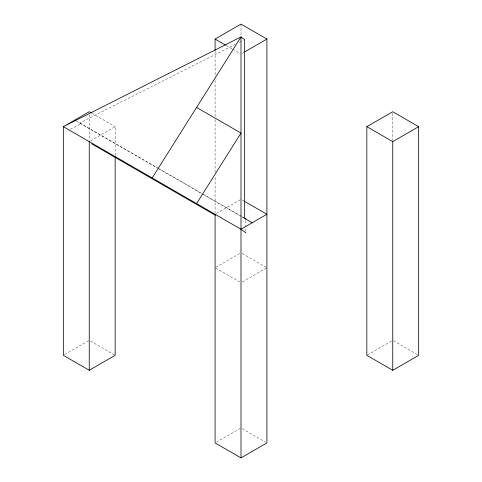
<?xml version="1.0" encoding="UTF-8"?>
<svg xmlns="http://www.w3.org/2000/svg" width="482" height="482" viewBox="0 0 482 482"><rect width="100%" height="100%" fill="white"/><g stroke="black" fill="none" stroke-linecap="round" stroke-linejoin="round"><path stroke-width="0.36" stroke-dasharray="2.41 1.81" d="M90.544 140.883L115.156 126.676L115.156 155.252M242.295 53.267L244.241 52.146M216.388 213.538L241 199.331M64.63 354.577L88.598 340.744M215.737 267.341L241 252.755M242.295 281.922L266.263 268.088M216.388 442.193L240.349 428.359M367.495 354.951L391.456 341.117M70.221 129.278L80.946 123.856L79.729 122.952L235.27 44.374M239.295 42.344L243.314 40.313M226.1 45.416L231.932 48.784M232.577 49.158L240.349 53.641M91.839 113.21L115.156 126.676M242.295 200.078L244.241 201.199M79.729 122.952L158.608 168.495M159.259 168.869L202.934 194.089M203.585 194.463L241.398 216.291M242.048 216.671L244.006 217.798M76.487 121.283L157.216 167.893M157.867 168.272L201.548 193.487M202.199 193.86L243.916 217.948M242.295 253.502L266.263 267.341M393.402 340.744L417.37 354.577M215.737 268.088L240.349 282.295M90.544 341.117L114.505 354.951M242.295 428.733L265.612 442.193M392.752 113.216L392.752 140.298M245.874 220.533L245.874 232.137M241 24.1L241 36.132M215.093 51.092L215.093 76.668M215.093 80.428L215.093 116.53M215.093 119.536L215.093 172.188M215.093 177.454L215.093 212.809M89.248 114.722L89.248 140.298"/><path stroke-width="0.72" d="M152.167 177.96L241 36.921L244.657 39.632L244.657 218.177L245.874 219.081M196.584 203.603L241 133.08L196.584 107.438M215.093 50.339L215.093 39.06L241 24.1L266.908 39.06L266.908 442.94L241 457.9L215.093 442.94L215.093 214.285M244.886 51.773L266.908 39.06M366.844 126.676L392.752 111.716L418.665 126.676L418.665 355.324L392.752 370.284L366.844 355.324L366.844 126.676L392.752 141.63L418.665 126.676M115.156 156.758L115.156 355.324L89.248 370.284L63.335 355.324L63.335 126.676L241 229.245L266.908 214.285L244.886 201.572M215.093 39.06L225.456 45.043M91.188 112.836L89.248 111.716L63.335 126.676L241 36.921L241 457.9M74.577 120.181L75.855 120.916M244.573 218.328L252.243 222.756M91.64 143.817L215.285 215.207M241 229.245L245.874 232.866M392.752 141.63L392.752 370.284M89.248 141.63L89.248 370.284"/></g></svg>
